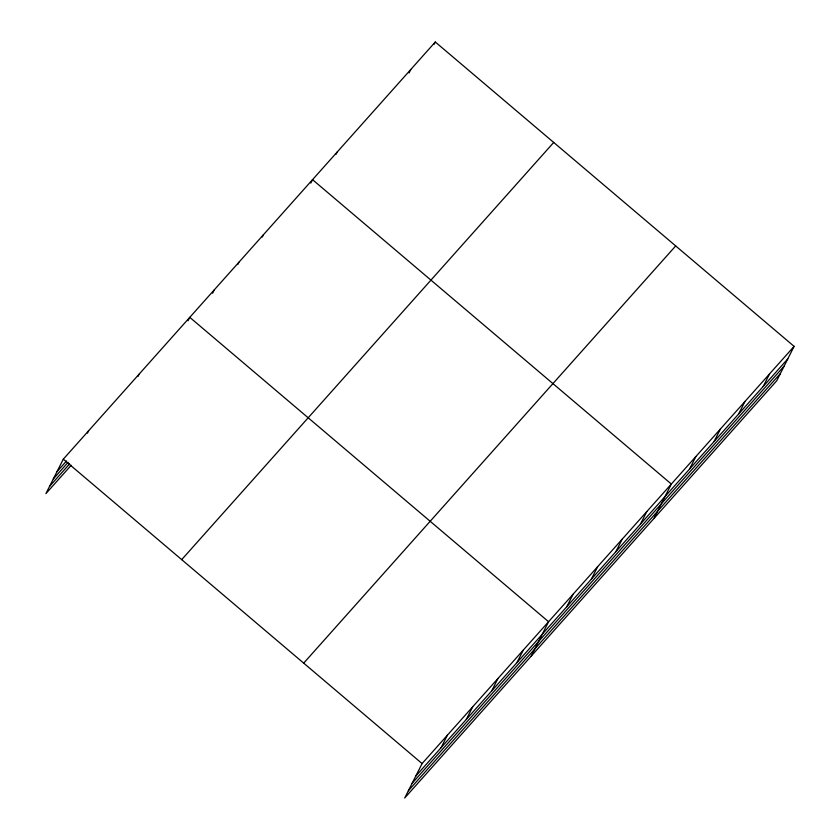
<?xml version="1.0" encoding="UTF-8"?>
<svg xmlns="http://www.w3.org/2000/svg" width="840" height="840" viewBox="0 0 840 840"><rect width="100%" height="100%" fill="white"/><g stroke="black" fill="none" stroke-linecap="round" stroke-linejoin="round"><path stroke-width="1.26" d="M794.105 346.374L422.09 763.571L404.702 798L776.706 380.814L794.105 346.374L435.298 42L63.294 459.186L45.896 493.626L71.201 465.255M87.444 433.094L88.589 430.826M138.033 376.352L139.178 374.084M188.055 320.754L189.777 317.342L548.573 621.726L531.184 656.155M212.604 293.223L214.326 289.81M237.731 264.548L238.886 262.279M262.279 237.017L263.435 234.738M310.81 183.078L312.543 179.676L671.339 484.05L653.94 518.48M335.947 154.413L337.092 152.135M409.028 72.944L410.75 69.531M434.154 44.279L435.298 42M441.074 747.705L447.384 735.2M466.368 719.334L472.689 706.828M491.663 690.963L497.983 678.457M516.957 662.592L523.278 650.097M566.811 606.69L573.132 594.184M591.36 579.159L597.681 566.654M615.92 551.628L622.23 539.123M640.469 524.087L646.79 511.581M689.577 469.024L695.888 456.519M714.126 441.483L720.447 428.978M738.675 413.952L744.996 401.447M763.235 386.421L769.545 373.916M56.973 471.692L66.57 460.929M53.319 478.926L68.145 462.305M49.56 486.381L69.615 463.89M181.692 559.639L553.707 142.443M303.692 663.127L675.696 245.931M415.779 776.076L787.784 358.88M412.125 783.311L784.13 366.114M408.356 790.766L780.36 373.58M63.294 459.186L422.09 763.571"/></g></svg>
